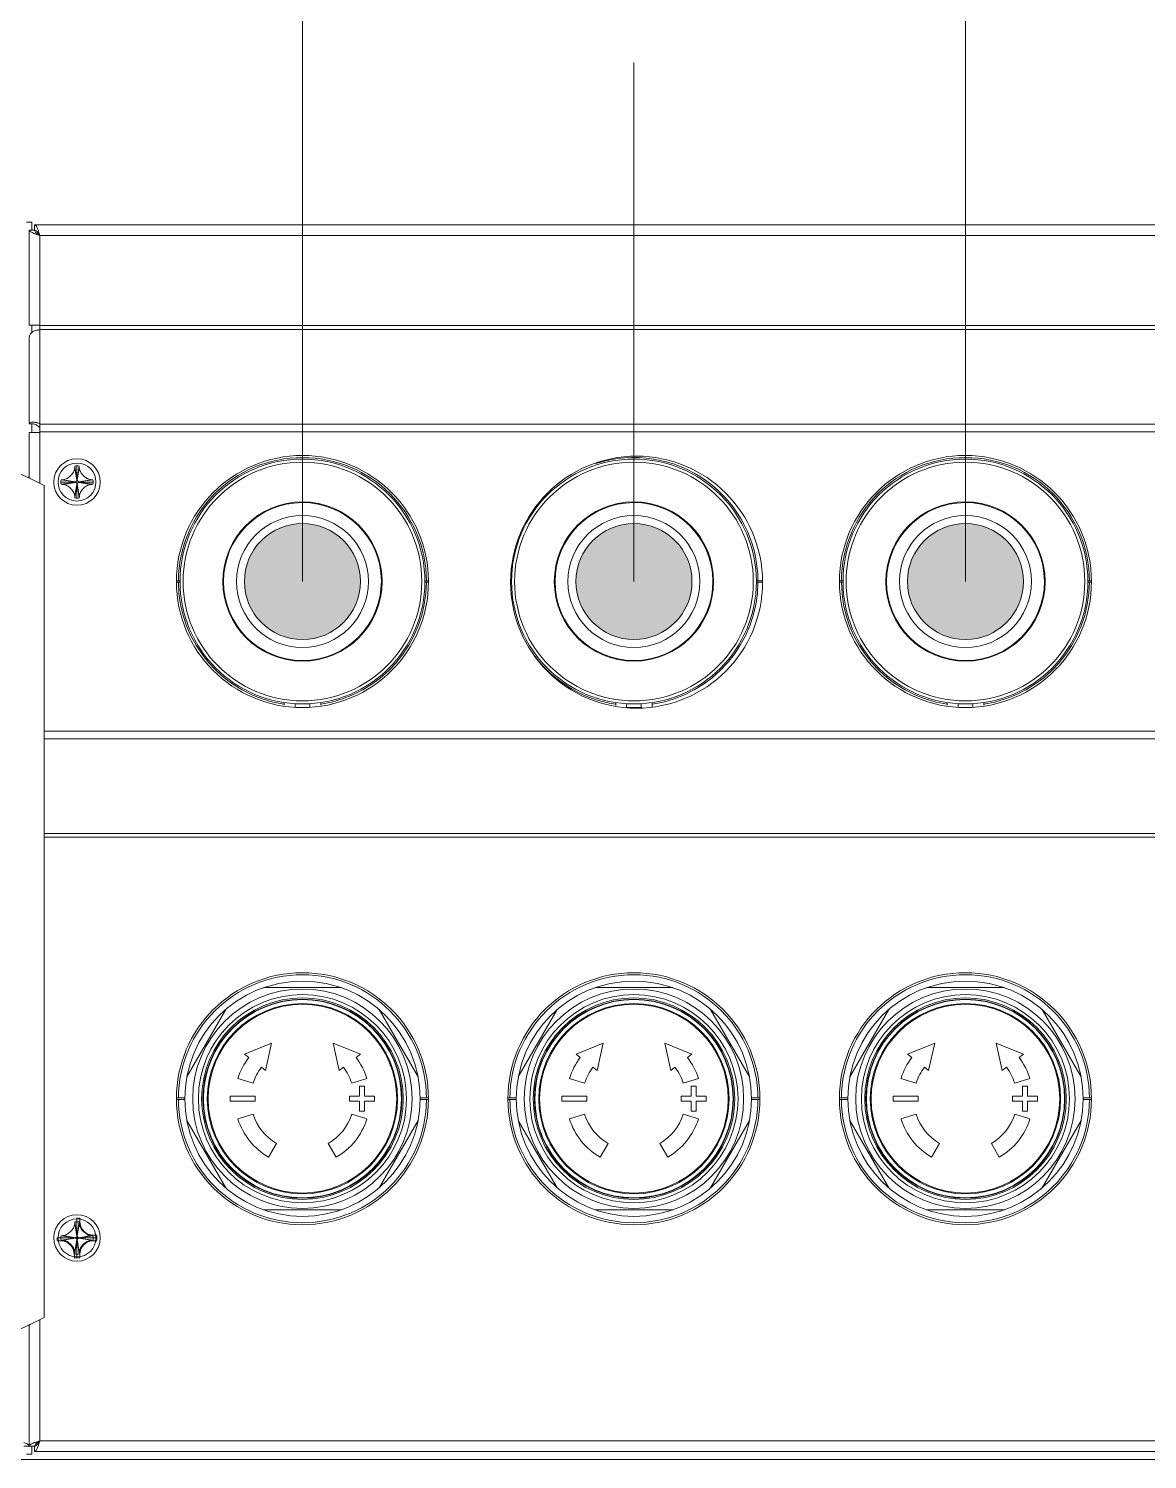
# Model space of a CAD drawing. Header units: millimetres. Extents: x 206 to 1899, y -454 to 296.
# Drawn here: x 637.1 to 647.65, y -393.87 to -380.39 of the extents above; entities that cross this region are included whole.
import ezdxf

# ---------------------------------------------------------------- set-up
doc = ezdxf.new("R2010")
doc.units = ezdxf.units.MM
doc.layers.add('细实线', color=7, linetype='Continuous', lineweight=15)

msp = doc.modelspace()

# ---------------------------------------------------------------- hatches: boundary and pattern name
at = {"lineweight": 9}
h = msp.add_hatch(color=256, dxfattribs=at)
h.dxf.hatch_style = 1
h.paths.add_polyline_path([(639.138, -385.6, 1), (640.232, -385.6, 1)])
h = msp.add_hatch(color=256, dxfattribs=at)
h.dxf.hatch_style = 1
h.paths.add_polyline_path([(642.263, -385.6, 1), (643.357, -385.6, 1)])
h = msp.add_hatch(color=256, dxfattribs=at)
h.dxf.hatch_style = 1
h.paths.add_polyline_path([(645.388, -385.6, 1), (646.482, -385.6, 1)])

# ---------------------------------------------------------------- linework, layer by layer
for p, q in [((639.685, -385.6), (639.685, -377.603)), ((645.935, -385.6), (645.935, -377.603)), ((642.81, -385.6), (642.81, -380.708))]:
    msp.add_line(p, q, dxfattribs=at)
at = {"layer": '细实线', "linetype": 'Continuous', "lineweight": 9}
for p, q in [((637.085, -382.212), (637.135, -382.212)), ((637.11, -382.287), (637.11, -383.182)), ((637.16, -382.287), (637.11, -382.287)), ((637.135, -382.212), (637.135, -382.287)), ((637.16, -382.287), (637.16, -382.237)), ((656.873, -382.237), (637.16, -382.237)), ((637.21, -384.675), (637.21, -382.337)), ((637.21, -382.337), (656.823, -382.337)), ((637.21, -383.182), (637.11, -383.182)), ((637.135, -383.182), (637.135, -383.253)), ((656.823, -383.188), (637.21, -383.188)), ((656.823, -383.224), (637.21, -383.224)), ((637.11, -384.113), (637.11, -383.299)), ((637.11, -384.113), (637.147, -384.113)), ((637.11, -384.629), (637.11, -384.194)), ((637.11, -384.194), (637.21, -384.194)), ((637.135, -384.113), (637.135, -384.194)), ((637.16, -384.116), (637.171, -384.121)), ((637.21, -384.117), (656.823, -384.117)), ((637.21, -384.188), (656.823, -384.188)), ((637.098, -384.615), (637.11, -384.615)), ((637.539, -384.529), (637.558, -384.646)), ((637.54, -384.512), (637.558, -384.644)), ((637.56, -384.643), (637.56, -384.51)), ((637.581, -384.512), (637.563, -384.644)), ((637.582, -384.529), (637.563, -384.646)), ((637.251, -392.537), (637.251, -384.693)), ((637.408, -384.662), (637.541, -384.662)), ((637.41, -384.641), (637.542, -384.66)), ((637.41, -384.683), (637.542, -384.665)), ((637.427, -384.64), (637.545, -384.66)), ((637.427, -384.684), (637.545, -384.665)), ((637.539, -384.795), (637.558, -384.678)), ((637.54, -384.812), (637.558, -384.681)), ((637.542, -384.66), (637.545, -384.66)), ((637.542, -384.665), (637.545, -384.665)), ((637.542, -384.665), (637.545, -384.665)), ((637.558, -384.646), (637.558, -384.644)), ((637.558, -384.678), (637.558, -384.681)), ((637.558, -384.681), (637.558, -384.678)), ((637.56, -384.681), (637.56, -384.814)), ((637.563, -384.644), (637.563, -384.646)), ((637.563, -384.646), (637.563, -384.644)), ((637.563, -384.678), (637.563, -384.681)), ((637.563, -384.678), (637.563, -384.681)), ((637.582, -384.795), (637.563, -384.678)), ((637.581, -384.812), (637.563, -384.681)), ((637.693, -384.64), (637.576, -384.66)), ((637.579, -384.66), (637.576, -384.66)), ((637.579, -384.66), (637.576, -384.66)), ((637.579, -384.665), (637.576, -384.665)), ((637.579, -384.665), (637.576, -384.665)), ((637.693, -384.684), (637.576, -384.665)), ((637.71, -384.641), (637.579, -384.66)), ((637.579, -384.662), (637.712, -384.662)), ((637.71, -384.683), (637.579, -384.665)), ((638.498, -385.593), (638.531, -385.593)), ((638.498, -385.606), (638.531, -385.606)), ((640.84, -385.593), (640.873, -385.593)), ((640.84, -385.606), (640.873, -385.606)), ((641.648, -385.606), (641.656, -385.606)), ((641.656, -385.593), (641.649, -385.593)), ((643.965, -385.593), (644.021, -385.593)), ((643.965, -385.606), (644.023, -385.606)), ((644.748, -385.593), (644.781, -385.593)), ((644.748, -385.606), (644.781, -385.606)), ((647.09, -385.593), (647.123, -385.593)), ((647.09, -385.606), (647.123, -385.606)), ((639.513, -386.741), (639.513, -386.764)), ((639.616, -386.787), (639.616, -386.749)), ((639.754, -386.749), (639.754, -386.787)), ((639.857, -386.741), (639.857, -386.764)), ((642.638, -386.741), (642.638, -386.767)), ((642.741, -386.787), (642.741, -386.749)), ((642.883, -386.787), (642.741, -386.787)), ((642.879, -386.749), (642.879, -386.788)), ((642.982, -386.741), (642.982, -386.787)), ((645.763, -386.741), (645.763, -386.764)), ((645.866, -386.787), (645.866, -386.749)), ((646.004, -386.749), (646.004, -386.787)), ((646.107, -386.741), (646.107, -386.764)), ((637.251, -387.011), (656.823, -387.011)), ((637.251, -387.082), (656.823, -387.082)), ((656.823, -387.976), (637.251, -387.976)), ((656.823, -388.011), (637.251, -388.011)), ((639.318, -389.428), (640.052, -389.428)), ((642.443, -389.428), (643.177, -389.428)), ((645.568, -389.428), (646.302, -389.428)), ((638.595, -390.269), (638.962, -389.633)), ((640.408, -389.633), (640.775, -390.269)), ((641.72, -390.269), (642.087, -389.633)), ((643.533, -389.633), (643.9, -390.269)), ((644.845, -390.269), (645.212, -389.633)), ((646.658, -389.633), (647.025, -390.269)), ((639.14, -390.056), (639.395, -389.95)), ((639.395, -389.95), (639.338, -390.208)), ((639.975, -389.95), (640.231, -390.056)), ((640.032, -390.208), (639.975, -389.95)), ((642.265, -390.056), (642.52, -389.95)), ((642.52, -389.95), (642.463, -390.208)), ((643.1, -389.95), (643.356, -390.056)), ((643.157, -390.208), (643.1, -389.95)), ((645.39, -390.056), (645.645, -389.95)), ((645.645, -389.95), (645.588, -390.208)), ((646.225, -389.95), (646.481, -390.056)), ((646.282, -390.208), (646.225, -389.95)), ((639.179, -390.087), (639.14, -390.056)), ((640.231, -390.056), (640.191, -390.087)), ((642.304, -390.087), (642.265, -390.056)), ((643.356, -390.056), (643.316, -390.087)), ((645.429, -390.087), (645.39, -390.056)), ((646.481, -390.056), (646.441, -390.087)), ((639.22, -390.328), (639.077, -390.283)), ((639.338, -390.208), (639.298, -390.178)), ((640.072, -390.178), (640.032, -390.208)), ((640.293, -390.283), (640.15, -390.328)), ((642.345, -390.328), (642.202, -390.283)), ((642.463, -390.208), (642.423, -390.178)), ((643.197, -390.178), (643.157, -390.208)), ((643.418, -390.283), (643.275, -390.328)), ((645.47, -390.328), (645.327, -390.283)), ((645.588, -390.208), (645.548, -390.178)), ((646.322, -390.178), (646.282, -390.208)), ((646.543, -390.283), (646.4, -390.328)), ((640.224, -390.357), (640.271, -390.357)), ((640.224, -390.451), (640.224, -390.357)), ((640.271, -390.357), (640.271, -390.451)), ((643.349, -390.357), (643.396, -390.357)), ((643.349, -390.451), (643.349, -390.357)), ((643.396, -390.357), (643.396, -390.451)), ((646.474, -390.357), (646.521, -390.357)), ((646.474, -390.451), (646.474, -390.357)), ((646.521, -390.357), (646.521, -390.451)), ((638.498, -390.468), (638.576, -390.468)), ((638.498, -390.481), (638.576, -390.481)), ((639.005, -390.451), (639.24, -390.451)), ((639.005, -390.498), (639.005, -390.451)), ((639.24, -390.498), (639.005, -390.498)), ((639.24, -390.451), (639.24, -390.498)), ((640.13, -390.451), (640.224, -390.451)), ((640.13, -390.498), (640.13, -390.451)), ((640.224, -390.498), (640.13, -390.498)), ((640.224, -390.592), (640.224, -390.498)), ((640.271, -390.451), (640.365, -390.451)), ((640.365, -390.498), (640.271, -390.498)), ((640.271, -390.498), (640.271, -390.592)), ((640.365, -390.451), (640.365, -390.498)), ((640.795, -390.468), (640.873, -390.468)), ((640.795, -390.481), (640.873, -390.481)), ((641.623, -390.468), (641.701, -390.468)), ((641.623, -390.481), (641.701, -390.481)), ((642.13, -390.451), (642.365, -390.451)), ((642.13, -390.498), (642.13, -390.451)), ((642.365, -390.498), (642.13, -390.498)), ((642.365, -390.451), (642.365, -390.498)), ((643.255, -390.451), (643.349, -390.451)), ((643.255, -390.498), (643.255, -390.451)), ((643.349, -390.498), (643.255, -390.498)), ((643.349, -390.592), (643.349, -390.498)), ((643.396, -390.451), (643.49, -390.451)), ((643.49, -390.498), (643.396, -390.498)), ((643.396, -390.498), (643.396, -390.592)), ((643.49, -390.451), (643.49, -390.498)), ((643.92, -390.468), (643.998, -390.468)), ((643.92, -390.481), (643.998, -390.481)), ((644.748, -390.468), (644.826, -390.468)), ((644.748, -390.481), (644.826, -390.481)), ((645.255, -390.451), (645.49, -390.451)), ((645.255, -390.498), (645.255, -390.451)), ((645.49, -390.498), (645.255, -390.498)), ((645.49, -390.451), (645.49, -390.498)), ((646.38, -390.451), (646.474, -390.451)), ((646.38, -390.498), (646.38, -390.451)), ((646.474, -390.498), (646.38, -390.498)), ((646.474, -390.592), (646.474, -390.498)), ((646.521, -390.451), (646.615, -390.451)), ((646.615, -390.498), (646.521, -390.498)), ((646.521, -390.498), (646.521, -390.592)), ((646.615, -390.451), (646.615, -390.498)), ((647.045, -390.468), (647.123, -390.468)), ((647.045, -390.481), (647.123, -390.481)), ((638.962, -391.316), (638.595, -390.68)), ((639.077, -390.666), (639.22, -390.621)), ((640.15, -390.621), (640.293, -390.666)), ((640.271, -390.592), (640.224, -390.592)), ((640.775, -390.68), (640.408, -391.316)), ((642.087, -391.316), (641.72, -390.68)), ((642.202, -390.666), (642.345, -390.621)), ((643.275, -390.621), (643.418, -390.666)), ((643.396, -390.592), (643.349, -390.592)), ((643.9, -390.68), (643.533, -391.316)), ((645.212, -391.316), (644.845, -390.68)), ((645.327, -390.666), (645.47, -390.621)), ((646.4, -390.621), (646.543, -390.666)), ((646.521, -390.592), (646.474, -390.592)), ((647.025, -390.68), (646.658, -391.316)), ((639.441, -390.897), (639.366, -391.027)), ((640.004, -391.027), (639.929, -390.897)), ((642.566, -390.897), (642.491, -391.027)), ((643.129, -391.027), (643.054, -390.897)), ((645.691, -390.897), (645.616, -391.027)), ((646.254, -391.027), (646.179, -390.897)), ((637.54, -391.637), (637.558, -391.769)), ((637.56, -391.975), (637.56, -391.6)), ((637.56, -391.768), (637.56, -391.635)), ((637.581, -391.637), (637.563, -391.769)), ((637.586, -391.63), (637.586, -391.601)), ((640.052, -391.521), (639.318, -391.521)), ((643.177, -391.521), (642.443, -391.521)), ((646.302, -391.521), (645.568, -391.521)), ((637.41, -391.766), (637.542, -391.785)), ((637.427, -391.765), (637.545, -391.785)), ((637.539, -391.654), (637.558, -391.771)), ((637.558, -391.771), (637.558, -391.769)), ((637.582, -391.654), (637.563, -391.771)), ((637.563, -391.769), (637.563, -391.771)), ((637.563, -391.771), (637.563, -391.769)), ((637.693, -391.765), (637.576, -391.785)), ((637.71, -391.766), (637.579, -391.785)), ((637.746, -391.762), (637.717, -391.762)), ((637.373, -391.787), (637.748, -391.787)), ((637.374, -391.813), (637.403, -391.813)), ((637.408, -391.787), (637.541, -391.787)), ((637.41, -391.808), (637.542, -391.79)), ((637.427, -391.809), (637.545, -391.79)), ((637.539, -391.92), (637.558, -391.803)), ((637.54, -391.937), (637.558, -391.806)), ((637.542, -391.785), (637.545, -391.785)), ((637.542, -391.79), (637.545, -391.79)), ((637.542, -391.79), (637.545, -391.79)), ((637.558, -391.803), (637.558, -391.806)), ((637.558, -391.806), (637.558, -391.803)), ((637.56, -391.806), (637.56, -391.939)), ((637.563, -391.803), (637.563, -391.806)), ((637.563, -391.803), (637.563, -391.806)), ((637.582, -391.92), (637.563, -391.803)), ((637.581, -391.937), (637.563, -391.806)), ((637.579, -391.785), (637.576, -391.785)), ((637.579, -391.785), (637.576, -391.785)), ((637.579, -391.79), (637.576, -391.79)), ((637.579, -391.79), (637.576, -391.79)), ((637.693, -391.809), (637.576, -391.79)), ((637.579, -391.787), (637.712, -391.787)), ((637.71, -391.808), (637.579, -391.79)), ((637.746, -391.813), (637.717, -391.813)), ((637.535, -391.944), (637.535, -391.973)), ((637.586, -391.944), (637.586, -391.973)), ((637.21, -393.7), (637.21, -392.556)), ((637.11, -393.75), (637.11, -392.601)), ((637.06, -393.75), (637.11, -393.75)), ((637.16, -393.75), (637.11, -393.75)), ((637.135, -393.75), (637.135, -393.825)), ((637.16, -393.75), (637.16, -393.8)), ((637.16, -393.8), (656.873, -393.8)), ((656.823, -393.7), (637.21, -393.7)), ((593.648, -393.875), (668.798, -393.875)), ((637.085, -393.825), (637.135, -393.825))]:
    msp.add_line(p, q, dxfattribs=at)
msp.add_lwpolyline([(637.147, -384.113), (637.148, -384.113), (637.16, -384.116)], dxfattribs=at)
for centre, radius in [((637.56, -384.662), 0.219), ((637.56, -384.662), 0.179), ((639.685, -385.6), 1.188), ((639.685, -385.6), 1.154), ((639.685, -385.6), 1.125), ((642.835, -385.606), 1.188), ((642.81, -385.6), 1.154), ((642.81, -385.6), 1.125), ((645.935, -385.6), 1.188), ((645.935, -385.6), 1.154), ((645.935, -385.6), 1.125), ((639.685, -385.6), 0.751), ((642.81, -385.6), 0.751), ((645.935, -385.6), 0.751), ((639.685, -385.6), 0.622), ((642.81, -385.6), 0.622), ((645.935, -385.6), 0.622), ((639.685, -385.6), 0.547), ((642.81, -385.6), 0.547), ((645.935, -385.6), 0.547), ((639.685, -390.475), 1.188), ((642.81, -390.475), 1.188), ((645.935, -390.475), 1.188), ((639.685, -390.475), 1.109), ((639.685, -390.475), 1.034), ((642.81, -390.475), 1.109), ((642.81, -390.475), 1.034), ((645.935, -390.475), 1.109), ((645.935, -390.475), 1.034), ((639.685, -390.475), 0.981), ((639.685, -390.475), 0.95), ((639.685, -390.475), 0.938), ((639.685, -390.475), 0.934), ((639.685, -390.475), 0.897), ((639.685, -390.475), 0.889), ((642.81, -390.475), 0.981), ((642.81, -390.475), 0.95), ((642.81, -390.475), 0.938), ((642.81, -390.475), 0.934), ((642.81, -390.475), 0.897), ((642.81, -390.475), 0.889), ((645.935, -390.475), 0.981), ((645.935, -390.475), 0.95), ((645.935, -390.475), 0.938), ((645.935, -390.475), 0.934), ((645.935, -390.475), 0.897), ((645.935, -390.475), 0.889), ((637.56, -391.787), 0.219), ((637.56, -391.787), 0.179)]:
    msp.add_circle(centre, radius, dxfattribs=at)
for centre, radius, start, end in [((637.21, -383.367), 0.139, 90.0019, 91.7765), ((634.938, -389.166), 5.035, 62.6574, 117.3426), ((637.144, -384.242), 0.144, 78.9231, 84.0081), ((637.142, -384.255), 0.158, 77.1973, 78.9898), ((637.085, -384.288), 0.188, 54.2514, 55.0285), ((639.685, -385.6), 1.169, 0.3064, 179.6936), ((642.81, -385.6), 1.169, 0.3064, 107.8548), ((645.935, -385.6), 1.169, 0.3064, 179.6936), ((639.701, -384.651), 2.166, 176.3078, 176.7611), ((637.56, -384.662), 0.152, 82.1836, 97.8164), ((635.431, -384.651), 2.154, 3.2377, 3.6934), ((637.56, -384.662), 0.152, 172.1836, 187.8164), ((637.549, -386.803), 2.166, 93.2389, 93.6922), ((637.549, -382.522), 2.166, 266.3078, 266.7611), ((637.56, -384.662), 0.0188, 172.1881, 187.8119), ((637.56, -384.662), 0.0187, 180, 187.8164), ((637.545, -384.646), 0.0131, 270, 0), ((637.545, -384.678), 0.0131, 0, 90), ((637.545, -384.678), 0.0131, 360, 90), ((637.56, -384.662), 0.0188, 82.1881, 97.8119), ((637.56, -384.662), 0.0188, 262.1881, 277.8119), ((637.56, -384.662), 0.0187, 262.1836, 277.8164), ((637.56, -384.662), 0.0187, 82.1836, 90), ((637.576, -384.646), 0.0131, 180, 270), ((637.576, -384.646), 0.0131, 180, 270), ((637.576, -384.678), 0.0131, 90, 180), ((637.576, -384.678), 0.0131, 90, 180), ((637.56, -384.662), 0.0188, 352.1881, 7.8119), ((637.56, -384.662), 0.0187, 352.1836, 7.8164), ((637.571, -386.803), 2.166, 86.3078, 86.7611), ((637.571, -382.522), 2.166, 273.2389, 273.6922), ((637.56, -384.662), 0.152, 352.1836, 7.8164), ((639.69, -384.674), 2.154, 183.2377, 183.6934), ((637.56, -384.662), 0.152, 262.1836, 277.8164), ((635.42, -384.673), 2.166, 356.3078, 356.7611), ((639.685, -385.6), 0.744, 270.3567, 270), ((642.81, -385.6), 0.744, 270.3567, 270), ((645.935, -385.6), 0.744, 270.3567, 270), ((639.685, -385.6), 1.169, 180.3064, 261.527), ((639.685, -385.6), 1.169, 278.473, 359.6936), ((642.81, -385.6), 1.169, 278.473, 359.6936), ((645.935, -385.6), 1.169, 180.3064, 261.527), ((645.935, -385.6), 1.169, 278.473, 359.6936), ((642.81, -385.6), 1.169, 212.6622, 261.527), ((639.686, -385.6), 0.744, 269.9468, 270.3035), ((642.811, -385.6), 0.744, 269.9468, 270.3035), ((645.936, -385.6), 0.744, 269.9468, 270.3035), ((639.685, -390.475), 1.169, 0.3064, 179.6936), ((642.81, -390.475), 1.169, 0.3064, 179.6936), ((645.935, -390.475), 1.169, 0.3064, 179.6936), ((639.685, -390.475), 0.637, 142.5, 162.5), ((639.685, -390.475), 0.637, 17.5, 37.5), ((642.81, -390.475), 0.637, 142.5, 162.5), ((642.81, -390.475), 0.637, 17.5, 37.5), ((645.935, -390.475), 0.637, 142.5, 162.5), ((645.935, -390.475), 0.637, 17.5, 37.5), ((639.685, -390.475), 0.487, 142.5, 162.5), ((639.685, -390.475), 0.487, 17.5, 37.5), ((642.81, -390.475), 0.487, 142.5, 162.5), ((642.81, -390.475), 0.487, 17.5, 37.5), ((645.935, -390.475), 0.487, 142.5, 162.5), ((645.935, -390.475), 0.487, 17.5, 37.5), ((639.685, -390.475), 1.169, 180.3064, 359.6936), ((642.81, -390.475), 1.169, 180.3064, 359.6936), ((645.935, -390.475), 1.169, 180.3064, 359.6936), ((639.685, -390.475), 0.637, 197.5, 240), ((639.685, -390.475), 0.487, 197.5, 240), ((639.685, -390.475), 0.487, 300, 342.5), ((639.685, -390.475), 0.637, 300, 342.5), ((642.81, -390.475), 0.637, 197.5, 240), ((642.81, -390.475), 0.487, 197.5, 240), ((642.81, -390.475), 0.487, 300, 342.5), ((642.81, -390.475), 0.637, 300, 342.5), ((645.935, -390.475), 0.637, 197.5, 240), ((645.935, -390.475), 0.487, 197.5, 240), ((645.935, -390.475), 0.487, 300, 342.5), ((645.935, -390.475), 0.637, 300, 342.5), ((639.701, -391.776), 2.166, 176.3078, 176.7611), ((637.56, -391.787), 0.152, 82.1836, 97.8164), ((637.56, -391.787), 0.188, 82.1836, 90), ((635.431, -391.776), 2.154, 3.2377, 3.6934), ((637.717, -391.63), 0.131, 180, 270), ((637.56, -391.787), 0.152, 172.1836, 187.8164), ((637.549, -393.928), 2.166, 93.2389, 93.6922), ((637.545, -391.771), 0.0131, 270, 0), ((637.56, -391.787), 0.0188, 90.0045, 97.8119), ((637.56, -391.787), 0.0188, 82.1881, 89.9955), ((637.56, -391.787), 0.0187, 82.1836, 90), ((637.576, -391.771), 0.0131, 180, 270), ((637.576, -391.771), 0.0131, 180, 270), ((637.571, -393.928), 2.166, 86.3078, 86.7611), ((637.56, -391.787), 0.152, 352.1836, 7.8164), ((637.56, -391.787), 0.188, 352.1836, 7.8164), ((637.56, -391.787), 0.188, 180, 187.8164), ((637.403, -391.944), 0.131, 0, 90), ((637.549, -389.647), 2.166, 266.3078, 266.7611), ((637.56, -391.787), 0.0188, 172.1881, 179.9955), ((637.56, -391.787), 0.0188, 180.0045, 187.8119), ((637.56, -391.787), 0.0187, 180, 187.8164), ((637.545, -391.803), 0.0131, 0, 90), ((637.545, -391.803), 0.0131, 360, 90), ((637.56, -391.787), 0.0188, 262.1881, 269.9955), ((637.56, -391.787), 0.0187, 262.1836, 277.8164), ((637.56, -391.787), 0.0188, 270.0045, 277.8119), ((637.576, -391.803), 0.0131, 90, 180), ((637.576, -391.803), 0.0131, 90, 180), ((637.56, -391.787), 0.0188, 0.0045, 7.8119), ((637.56, -391.787), 0.0187, 352.1836, 7.8164), ((637.56, -391.787), 0.0188, 352.1881, 359.9955), ((637.717, -391.944), 0.131, 90, 180), ((637.571, -389.647), 2.166, 273.2389, 273.6922), ((637.56, -391.787), 0.188, 262.1836, 277.8164), ((639.69, -391.799), 2.154, 183.2377, 183.6934), ((637.56, -391.787), 0.152, 262.1836, 277.8164), ((635.42, -391.798), 2.166, 356.3078, 356.7611), ((634.938, -388.065), 5.035, 242.6574, 297.3426)]:
    msp.add_arc(centre, radius, start, end, dxfattribs=at)
for points, knots in [([(637.11, -382.287), (637.11, -382.293), (637.118, -382.301), (637.131, -382.308), (637.141, -382.313), (637.146, -382.315)], [0, 0, 0, 0, 0.359924, 0.644291, 1, 1, 1, 1]), ([(637.146, -382.315), (637.147, -382.315), (637.152, -382.317), (637.156, -382.319), (637.16, -382.32)], [0, 0, 0, 0, 0.239617, 1, 1, 1, 1]), ([(637.16, -382.237), (637.166, -382.237), (637.174, -382.245), (637.182, -382.258), (637.186, -382.267), (637.188, -382.273)], [0, 0, 0, 0, 0.359924, 0.644291, 1, 1, 1, 1]), ([(637.16, -382.287), (637.16, -382.297), (637.172, -382.311), (637.191, -382.325), (637.204, -382.333), (637.21, -382.337)], [0, 0, 0, 0, 0.400766, 0.683902, 1, 1, 1, 1]), ([(637.16, -382.287), (637.17, -382.287), (637.184, -382.299), (637.198, -382.318), (637.206, -382.331), (637.21, -382.337)], [0, 0, 0, 0, 0.400766, 0.683902, 1, 1, 1, 1]), ([(637.16, -382.32), (637.164, -382.322), (637.181, -382.328), (637.197, -382.333), (637.21, -382.337)], [0, 0, 0, 0, 0.236192, 1, 1, 1, 1]), ([(637.188, -382.273), (637.188, -382.274), (637.19, -382.279), (637.192, -382.283), (637.194, -382.287)], [0, 0, 0, 0, 0.239617, 1, 1, 1, 1]), ([(637.194, -382.287), (637.195, -382.291), (637.201, -382.308), (637.206, -382.324), (637.21, -382.337)], [0, 0, 0, 0, 0.236192, 1, 1, 1, 1]), ([(637.11, -383.299), (637.11, -383.29), (637.116, -383.27), (637.138, -383.247), (637.169, -383.232), (637.193, -383.228), (637.206, -383.228)], [0, 0, 0, 0, 0.210206, 0.445139, 0.71168, 1, 1, 1, 1]), ([(637.11, -384.113), (637.11, -384.107), (637.123, -384.1), (637.14, -384.098), (637.153, -384.098), (637.159, -384.099)], [0, 0, 0, 0, 0.326869, 0.621602, 1, 1, 1, 1]), ([(637.171, -384.121), (637.173, -384.122), (637.18, -384.126), (637.187, -384.131), (637.193, -384.134)], [0, 0, 0, 0, 0.205324, 1, 1, 1, 1]), ([(637.177, -384.101), (637.179, -384.102), (637.191, -384.105), (637.202, -384.109), (637.21, -384.113)], [0, 0, 0, 0, 0.237927, 1, 1, 1, 1]), ([(637.195, -384.136), (637.196, -384.137), (637.201, -384.141), (637.206, -384.145), (637.21, -384.148)], [0, 0, 0, 0, 0.237037, 1, 1, 1, 1]), ([(637.427, -384.64), (637.434, -384.64), (637.448, -384.637), (637.467, -384.628), (637.484, -384.616), (637.5, -384.602), (637.514, -384.586), (637.526, -384.569), (637.535, -384.55), (637.538, -384.536), (637.539, -384.529)], [0, 0, 0, 0, 0.122892, 0.24762, 0.373529, 0.500002, 0.626475, 0.752383, 0.87711, 1, 1, 1, 1]), ([(637.582, -384.529), (637.582, -384.536), (637.584, -384.546), (637.59, -384.559), (637.596, -384.572), (637.606, -384.586), (637.62, -384.602), (637.636, -384.616), (637.651, -384.626), (637.663, -384.633), (637.676, -384.638), (637.686, -384.64), (637.693, -384.64)], [0, 0, 0, 0, 0.122867, 0.185103, 0.247698, 0.373566, 0.499998, 0.62643, 0.752299, 0.814896, 0.87713, 1, 1, 1, 1]), ([(637.539, -384.795), (637.538, -384.788), (637.536, -384.778), (637.531, -384.765), (637.524, -384.753), (637.514, -384.738), (637.5, -384.722), (637.484, -384.708), (637.47, -384.698), (637.457, -384.692), (637.444, -384.686), (637.434, -384.684), (637.427, -384.684)], [0, 0, 0, 0, 0.122867, 0.185103, 0.247698, 0.373566, 0.499998, 0.62643, 0.752299, 0.814896, 0.87713, 1, 1, 1, 1]), ([(637.693, -384.684), (637.686, -384.684), (637.673, -384.687), (637.654, -384.696), (637.636, -384.708), (637.62, -384.722), (637.606, -384.738), (637.594, -384.756), (637.585, -384.775), (637.582, -384.788), (637.582, -384.795)], [0, 0, 0, 0, 0.122892, 0.24762, 0.373529, 0.500002, 0.626475, 0.752383, 0.87711, 1, 1, 1, 1]), ([(637.427, -391.765), (637.434, -391.765), (637.448, -391.762), (637.467, -391.753), (637.484, -391.741), (637.5, -391.727), (637.514, -391.711), (637.526, -391.694), (637.535, -391.675), (637.538, -391.661), (637.539, -391.654)], [0, 0, 0, 0, 0.122892, 0.24762, 0.373529, 0.500002, 0.626475, 0.752383, 0.87711, 1, 1, 1, 1]), ([(637.582, -391.654), (637.582, -391.661), (637.584, -391.671), (637.59, -391.684), (637.596, -391.697), (637.606, -391.711), (637.62, -391.727), (637.636, -391.741), (637.651, -391.751), (637.663, -391.758), (637.676, -391.763), (637.686, -391.765), (637.693, -391.765)], [0, 0, 0, 0, 0.122867, 0.185103, 0.247698, 0.373566, 0.499998, 0.62643, 0.752299, 0.814896, 0.87713, 1, 1, 1, 1]), ([(637.539, -391.92), (637.538, -391.913), (637.536, -391.903), (637.531, -391.89), (637.524, -391.878), (637.514, -391.863), (637.5, -391.847), (637.484, -391.833), (637.47, -391.823), (637.457, -391.817), (637.444, -391.811), (637.434, -391.809), (637.427, -391.809)], [0, 0, 0, 0, 0.122867, 0.185103, 0.247698, 0.373566, 0.499998, 0.62643, 0.752299, 0.814896, 0.87713, 1, 1, 1, 1]), ([(637.693, -391.809), (637.686, -391.809), (637.673, -391.812), (637.654, -391.821), (637.636, -391.833), (637.62, -391.847), (637.606, -391.863), (637.594, -391.881), (637.585, -391.9), (637.582, -391.913), (637.582, -391.92)], [0, 0, 0, 0, 0.122892, 0.24762, 0.373529, 0.500002, 0.626475, 0.752383, 0.87711, 1, 1, 1, 1]), ([(637.11, -393.75), (637.11, -393.748), (637.11, -393.745), (637.107, -393.741), (637.102, -393.737), (637.094, -393.731), (637.08, -393.724), (637.067, -393.719), (637.06, -393.716)], [0, 0, 0, 0, 0.068214, 0.146508, 0.241305, 0.355434, 0.642631, 1, 1, 1, 1]), ([(637.11, -393.75), (637.11, -393.744), (637.118, -393.736), (637.131, -393.728), (637.141, -393.724), (637.146, -393.722)], [0, 0, 0, 0, 0.359924, 0.644291, 1, 1, 1, 1]), ([(637.146, -393.722), (637.147, -393.721), (637.152, -393.719), (637.156, -393.718), (637.16, -393.716)], [0, 0, 0, 0, 0.239617, 1, 1, 1, 1]), ([(637.16, -393.75), (637.16, -393.74), (637.172, -393.725), (637.191, -393.712), (637.204, -393.704), (637.21, -393.7)], [0, 0, 0, 0, 0.400766, 0.683902, 1, 1, 1, 1]), ([(637.16, -393.75), (637.17, -393.75), (637.184, -393.737), (637.198, -393.718), (637.206, -393.706), (637.21, -393.7)], [0, 0, 0, 0, 0.400766, 0.683902, 1, 1, 1, 1]), ([(637.16, -393.716), (637.164, -393.715), (637.181, -393.709), (637.197, -393.704), (637.21, -393.7)], [0, 0, 0, 0, 0.236192, 1, 1, 1, 1]), ([(637.16, -393.8), (637.166, -393.8), (637.174, -393.791), (637.182, -393.778), (637.186, -393.769), (637.188, -393.764)], [0, 0, 0, 0, 0.359924, 0.644291, 1, 1, 1, 1]), ([(637.188, -393.764), (637.188, -393.763), (637.19, -393.758), (637.192, -393.753), (637.194, -393.75)], [0, 0, 0, 0, 0.239617, 1, 1, 1, 1]), ([(637.194, -393.75), (637.195, -393.746), (637.201, -393.729), (637.206, -393.712), (637.21, -393.7)], [0, 0, 0, 0, 0.236192, 1, 1, 1, 1])]:
    msp.add_open_spline(points, degree=3, knots=knots, dxfattribs=at)

doc.saveas('drawing.dxf')
